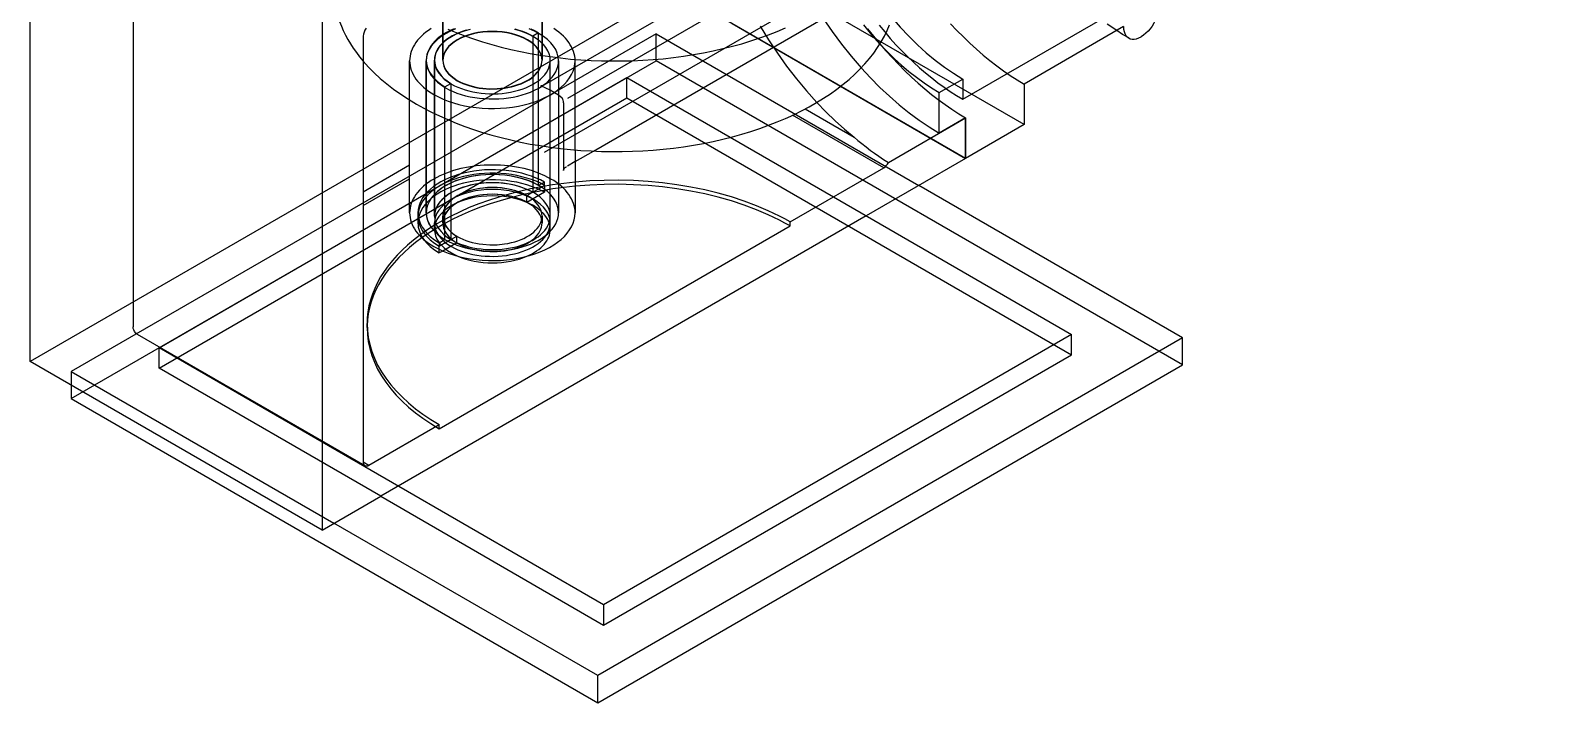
# Model space of a CAD drawing. Header units: metres. Extents: x -71 to 112, y -98 to 102.
# Drawn here: x -70.7 to 112.4, y -98.4 to -17.1 of the extents above; entities that cross this region are included whole.
import ezdxf

# ---------------------------------------------------------------- set-up
doc = ezdxf.new("R2010")
doc.units = ezdxf.units.M

msp = doc.modelspace()

# ---------------------------------------------------------------- linework, layer by layer
at = {"layer": 'HiddenOutline'}
for p, q in [((-58.28, -1.55), (-58.28, -52.99)), ((-8.85, -3.27), (-8.85, -20.74)), ((-20.85, -9.39), (-20.85, -20.78)), ((-20.85, -20.74), (-20.85, -9.8)), ((-8.85, -20.78), (-8.85, -9.39)), ((-24.85, -25.56), (-24.85, -20.82)), ((-22.85, -20.74), (-22.85, -39.19)), ((-22.85, -39.19), (-22.85, -20.82)), ((-21.85, -39.6), (-21.85, -20.74)), ((-21.85, -20.78), (-21.85, -39.6)), ((-7.85, -39.6), (-7.85, -20.78)), ((-6.85, -20.82), (-6.85, -39.19)), ((-4.85, -31.6), (-4.85, -20.82)), ((-6.24, -25.89), (-6.24, -34.05)), ((-23.85, -39.19), (-23.85, -39.6)), ((-23.85, -39.6), (-23.85, -40.42)), ((-20.85, -39.6), (-20.85, -40.42)), ((-20.85, -40.42), (-20.85, -39.6)), ((-8.85, -39.6), (-8.85, -40.42)), ((-21.85, -41.19), (-21.85, -40.42)), ((-7.85, -41.19), (-7.85, -40.42)), ((-30, -53.07), (-30, -52.58)), ((-57.78, -53.86), (-30.27, -69.74))]:
    msp.add_line(p, q, dxfattribs=at)
for points in [[(60.62, -17.18), (59.45, -16.39)], [(-8.73, -23.82), (-8.74, -23.83), (-8.78, -23.84), (-8.89, -23.87), (-8.95, -23.87), (-8.98, -23.87)], [(-6.43, -25.34), (-6.87, -24.99), (-7.34, -24.68), (-7.85, -24.39), (-8.4, -24.12), (-8.98, -23.87)], [(-6.44, -25.33), (-6.43, -25.34)], [(-6.24, -25.89), (-6.25, -25.83), (-6.27, -25.73), (-6.3, -25.6), (-6.34, -25.49), (-6.39, -25.4), (-6.41, -25.36), (-6.44, -25.33)], [(-6.24, -34.07), (-6.24, -34.06), (-6.24, -34.02), (-6.21, -33.95), (-6.16, -33.85), (-6.05, -33.73), (-5.97, -33.66), (-5.93, -33.63), (-5.9, -33.62)], [(-6.24, -34.05), (-6.24, -34.07)], [(-57.78, -53.86), (-57.94, -53.73), (-58.1, -53.54), (-58.21, -53.33), (-58.26, -53.16), (-58.28, -52.99)]]:
    msp.add_lwpolyline(points, dxfattribs=at)
at = {"layer": 'HiddenSharp'}
for p, q in [((62.37, 9.06), (-8.61, -31.92)), ((-8.61, -23.75), (33.83, 0.75)), ((34, -2.42), (-5.79, -25.39)), ((-2.64, -31.74), (34, -10.58)), ((7.07, -12.25), (-70.71, -57.15)), ((42.36, -32.62), (7.07, -12.25)), ((49.43, -28.54), (21.21, -12.25)), ((14.14, -16.33), (42.36, -32.62)), ((4.95, -17.55), (-65.76, -58.38)), ((-9.26, -17.43), (-9.97, -17.84)), ((-9.97, -17.84), (-9.97, -36.7)), ((-9.26, -35.89), (-9.26, -17.43)), ((4.95, -20.82), (4.95, -17.55)), ((4.95, -17.55), (36.7, -35.89)), ((-65.76, -61.65), (4.95, -20.82)), ((68.59, -57.56), (4.95, -20.82)), ((-55.15, -55.52), (1.41, -22.86)), ((-20.58, -23.96), (-19.87, -23.56)), ((-19.87, -23.56), (-19.87, -42.42)), ((1.41, -25.31), (1.41, -22.86)), ((1.41, -22.86), (26.38, -37.27)), ((-55.15, -57.97), (1.41, -25.31)), ((-20.58, -42.42), (-20.58, -23.96)), ((1.41, -25.31), (55.15, -56.34)), ((-4.85, -33.01), (-5.79, -33.55)), ((-10.68, -37.11), (-8.56, -35.89)), ((-9.97, -36.7), (-8.56, -35.89)), ((-8.56, -35.48), (-9.26, -35.89)), ((-8.56, -35.89), (-8.56, -35.48)), ((-8.56, -35.89), (-8.56, -36.7)), ((-8.56, -36.7), (-10.68, -37.93)), ((-10.68, -37.93), (-10.68, -37.11)), ((30.33, -39.56), (-28.35, -73.44)), ((-21.28, -43.23), (-19.16, -42.01)), ((-19.16, -42.82), (-19.16, -42.01)), ((-19.87, -42.42), (-21.28, -43.23)), ((-21.28, -42.83), (-20.58, -42.42)), ((-21.28, -42.83), (-21.28, -43.23)), ((-21.28, -43.61), (-21.28, -43.23)), ((-19.16, -42.82), (-20.86, -43.81)), ((-35.43, -66.91), (-55.15, -55.52)), ((-55.15, -57.97), (-55.15, -55.52)), ((-65.76, -58.38), (-65.76, -60.01)), ((-65.76, -58.38), (-34.01, -76.71)), ((-28.35, -73.44), (-55.15, -57.97))]:
    msp.add_line(p, q, dxfattribs=at)
for points in [[(-34, -12.17), (-33.99, -12.73), (-33.94, -13.29), (-33.87, -13.85), (-33.78, -14.41), (-33.65, -14.97), (-33.5, -15.53), (-33.32, -16.08), (-33.11, -16.63), (-32.87, -17.18), (-32.61, -17.72), (-32.32, -18.26), (-32, -18.79), (-31.66, -19.32), (-31.29, -19.84), (-30.9, -20.36), (-30.48, -20.87)], [(25.12, -15.73), (26.21, -17.3), (27.34, -18.82), (28.52, -20.28), (29.73, -21.69)], [(40.53, -16.36), (41.3, -17.17), (42.08, -17.95), (42.87, -18.71), (43.67, -19.43), (44.48, -20.13), (45.29, -20.79), (46.11, -21.43), (46.94, -22.03), (47.76, -22.6), (48.6, -23.14), (49.43, -23.64)], [(-22.26, -16.94), (-22.58, -17.16), (-22.88, -17.38), (-23.16, -17.61), (-23.43, -17.85), (-23.67, -18.1), (-23.89, -18.35), (-24.09, -18.61), (-24.26, -18.88), (-24.42, -19.14), (-24.55, -19.42), (-24.66, -19.69), (-24.74, -19.97), (-24.8, -20.25), (-24.84, -20.54), (-24.85, -20.82)], [(-19.29, -16.98), (-19.92, -17.25), (-20.51, -17.55), (-21.03, -17.89), (-21.5, -18.25), (-21.9, -18.64), (-22.24, -19.05), (-22.5, -19.48), (-22.7, -19.92), (-22.81, -20.37), (-22.85, -20.82)], [(-19.49, -16.98), (-19.95, -17.18), (-20.39, -17.41), (-20.8, -17.65), (-21.17, -17.91), (-21.51, -18.18), (-21.82, -18.47), (-22.09, -18.77), (-22.32, -19.09), (-22.51, -19.41), (-22.66, -19.73), (-22.76, -20.06), (-22.83, -20.4), (-22.85, -20.74)], [(-17.53, -17.05), (-18.15, -17.22), (-18.74, -17.42), (-19.29, -17.66), (-19.8, -17.92), (-20.26, -18.22), (-20.67, -18.53), (-21.02, -18.87), (-21.32, -19.23), (-21.55, -19.61), (-21.71, -19.99), (-21.82, -20.38), (-21.85, -20.78)], [(-18.04, -17.14), (-18.49, -17.29), (-18.91, -17.45), (-19.32, -17.63), (-19.7, -17.83), (-20.06, -18.04), (-20.38, -18.27), (-20.68, -18.51), (-20.95, -18.76), (-21.19, -19.02), (-21.39, -19.29), (-21.55, -19.57), (-21.68, -19.86), (-21.77, -20.15), (-21.83, -20.44), (-21.85, -20.74)], [(-8.85, -20.74), (-8.88, -20.4), (-8.96, -20.06), (-9.11, -19.73), (-9.31, -19.41), (-9.56, -19.11), (-9.86, -18.81), (-10.21, -18.54), (-10.61, -18.29), (-11.04, -18.06), (-11.52, -17.86), (-12.02, -17.68), (-12.55, -17.54), (-13.11, -17.42), (-13.68, -17.34), (-14.26, -17.29), (-14.85, -17.27), (-15.44, -17.29), (-16.02, -17.34), (-16.59, -17.42), (-17.15, -17.54), (-17.68, -17.68), (-18.18, -17.86), (-18.66, -18.06), (-19.09, -18.29), (-19.49, -18.54), (-19.84, -18.81), (-20.14, -19.11), (-20.39, -19.41), (-20.59, -19.73), (-20.73, -20.06), (-20.82, -20.4), (-20.85, -20.74)], [(-8.85, -20.78), (-8.88, -20.44), (-8.96, -20.1), (-9.11, -19.77), (-9.31, -19.45), (-9.56, -19.15), (-9.86, -18.86), (-10.21, -18.58), (-10.61, -18.33), (-11.04, -18.1), (-11.52, -17.9), (-12.02, -17.72), (-12.55, -17.58), (-13.11, -17.46), (-13.68, -17.38), (-14.26, -17.33), (-14.85, -17.32), (-15.44, -17.33), (-16.02, -17.38), (-16.59, -17.46), (-17.15, -17.58), (-17.68, -17.72), (-18.18, -17.9), (-18.66, -18.1), (-19.09, -18.33), (-19.49, -18.58), (-19.84, -18.86), (-20.14, -19.15), (-20.39, -19.45), (-20.59, -19.77), (-20.73, -20.1), (-20.82, -20.44), (-20.85, -20.78)], [(-7.85, -20.78), (-7.88, -20.38), (-7.98, -19.99), (-8.15, -19.61), (-8.38, -19.23), (-8.68, -18.87), (-9.03, -18.53), (-9.44, -18.22), (-9.9, -17.92), (-10.41, -17.66), (-10.96, -17.42), (-11.55, -17.22), (-12.17, -17.05)], [(-9.97, -17.84), (-10.35, -17.64), (-10.76, -17.46), (-11.18, -17.3), (-11.63, -17.15), (-12.09, -17.02)], [(-6.85, -20.82), (-6.89, -20.37), (-7, -19.92), (-7.19, -19.48), (-7.46, -19.05), (-7.79, -18.64), (-8.2, -18.25), (-8.67, -17.89), (-9.19, -17.55), (-9.77, -17.25), (-10.4, -16.98)], [(-9.26, -17.43), (-9.7, -17.21), (-10.16, -17)], [(-4.85, -20.82), (-4.86, -20.54), (-4.9, -20.25), (-4.96, -19.97), (-5.04, -19.69), (-5.15, -19.42), (-5.28, -19.14), (-5.43, -18.88), (-5.61, -18.61), (-5.81, -18.35), (-6.03, -18.1), (-6.27, -17.85), (-6.53, -17.61), (-6.82, -17.38), (-7.12, -17.16), (-7.44, -16.94)], [(17.5, -16.63), (18.52, -18.29), (19.6, -19.91), (20.72, -21.49), (21.9, -23.01), (23.11, -24.46), (24.37, -25.86)], [(30, -16.48), (30.98, -17.67), (32, -18.8)], [(30.51, -16.96), (31.23, -17.87), (31.96, -18.75), (32.7, -19.61), (33.46, -20.44), (34.23, -21.25), (35.01, -22.03), (35.8, -22.79), (36.6, -23.51), (37.41, -24.21), (38.22, -24.88), (39.04, -25.51), (39.87, -26.11), (40.69, -26.68), (41.52, -27.22), (42.36, -27.72)], [(30.51, -16.96), (31.23, -17.87), (31.96, -18.75), (32.7, -19.61), (33.46, -20.44), (34.23, -21.25), (35.01, -22.03), (35.8, -22.79), (36.6, -23.51), (37.41, -24.21), (38.22, -24.88), (39.04, -25.51), (39.87, -26.11), (40.69, -26.68), (41.52, -27.22), (42.36, -27.72)], [(31.92, -16.54), (32.58, -17.34), (33.25, -18.12), (33.94, -18.88), (34.64, -19.61), (35.34, -20.32), (36.06, -21), (36.79, -21.66), (37.52, -22.29), (38.26, -22.9), (39, -23.47), (39.75, -24.02), (40.5, -24.54), (41.25, -25.02), (42, -25.47)], [(-24.85, -20.82), (-24.84, -21.1), (-24.8, -21.39), (-24.74, -21.67), (-24.66, -21.95), (-24.55, -22.22), (-24.42, -22.5), (-24.26, -22.77), (-24.09, -23.03), (-23.89, -23.29), (-23.67, -23.54), (-23.43, -23.79), (-23.16, -24.03), (-22.88, -24.26), (-22.58, -24.48), (-22.26, -24.7), (-21.92, -24.9)], [(-22.85, -20.74), (-22.81, -21.18), (-22.7, -21.63), (-22.52, -22.06), (-22.26, -22.48), (-21.93, -22.88), (-21.54, -23.27), (-21.09, -23.63), (-20.58, -23.96)], [(-22.85, -20.82), (-22.81, -21.27), (-22.7, -21.72), (-22.5, -22.16), (-22.24, -22.59), (-21.9, -23), (-21.5, -23.39), (-21.03, -23.75), (-20.51, -24.09)], [(-21.92, -24.9), (-21.38, -25.19), (-20.81, -25.46), (-20.2, -25.7), (-19.56, -25.91), (-18.9, -26.1), (-18.22, -26.26), (-17.52, -26.39), (-16.8, -26.48), (-16.07, -26.55), (-15.34, -26.59), (-14.6, -26.59), (-13.87, -26.57), (-13.14, -26.51), (-12.42, -26.42), (-11.71, -26.3), (-11.02, -26.15), (-10.35, -25.98), (-9.71, -25.77), (-9.09, -25.54), (-8.51, -25.28), (-7.95, -25), (-7.44, -24.7), (-6.97, -24.37), (-6.53, -24.03), (-6.15, -23.67), (-5.81, -23.29), (-5.52, -22.9), (-5.28, -22.5), (-5.09, -22.09), (-4.96, -21.67), (-4.88, -21.25), (-4.85, -20.82)], [(-21.85, -20.74), (-21.82, -21.13), (-21.72, -21.51), (-21.56, -21.89), (-21.34, -22.26), (-21.05, -22.61), (-20.71, -22.95), (-20.32, -23.26), (-19.87, -23.56)], [(-21.85, -20.78), (-21.82, -21.18), (-21.71, -21.57), (-21.55, -21.95), (-21.32, -22.33), (-21.02, -22.68), (-20.67, -23.03), (-20.26, -23.34), (-19.8, -23.64)], [(-20.85, -20.74), (-20.82, -21.08), (-20.73, -21.41), (-20.59, -21.74), (-20.39, -22.06), (-20.14, -22.37), (-19.84, -22.66), (-19.49, -22.94), (-19.09, -23.19)], [(-20.85, -20.78), (-20.82, -21.12), (-20.73, -21.46), (-20.59, -21.79), (-20.39, -22.11), (-20.14, -22.41), (-19.84, -22.7), (-19.49, -22.98), (-19.09, -23.23)], [(-20.51, -24.09), (-20.07, -24.32), (-19.61, -24.53), (-19.13, -24.72), (-18.62, -24.89), (-18.09, -25.04), (-17.54, -25.17), (-16.98, -25.27), (-16.41, -25.35), (-15.83, -25.4), (-15.24, -25.43), (-14.65, -25.44), (-14.07, -25.42), (-13.48, -25.37), (-12.91, -25.3), (-12.34, -25.21), (-11.79, -25.09), (-11.25, -24.95), (-10.74, -24.78), (-10.24, -24.6), (-9.77, -24.39), (-9.33, -24.17), (-8.92, -23.92), (-8.54, -23.66), (-8.2, -23.39), (-7.89, -23.1), (-7.62, -22.8), (-7.39, -22.48), (-7.19, -22.16), (-7.04, -21.83), (-6.94, -21.5), (-6.87, -21.16), (-6.85, -20.82)], [(-19.8, -23.64), (-19.42, -23.84), (-19.02, -24.03), (-18.59, -24.19), (-18.15, -24.34), (-17.69, -24.47), (-17.21, -24.59), (-16.72, -24.67), (-16.21, -24.74), (-15.71, -24.79), (-15.19, -24.82), (-14.68, -24.82), (-14.16, -24.8), (-13.65, -24.76), (-13.15, -24.7), (-12.65, -24.62), (-12.17, -24.51), (-11.7, -24.39), (-11.25, -24.25), (-10.82, -24.08), (-10.41, -23.9), (-10.02, -23.71), (-9.66, -23.49), (-9.33, -23.27), (-9.03, -23.03), (-8.76, -22.77), (-8.52, -22.51), (-8.32, -22.23), (-8.15, -21.95), (-8.02, -21.67), (-7.93, -21.37), (-7.87, -21.08), (-7.85, -20.78)], [(-19.09, -23.19), (-18.77, -23.36), (-18.42, -23.52), (-18.06, -23.67), (-17.68, -23.79), (-17.28, -23.91), (-16.87, -24), (-16.45, -24.08), (-16.02, -24.14), (-15.14, -24.2), (-14.26, -24.19), (-13.39, -24.1), (-12.97, -24.03), (-12.55, -23.94), (-12.15, -23.83), (-11.76, -23.71), (-11.39, -23.57), (-11.04, -23.42), (-10.71, -23.25), (-10.4, -23.07), (-10.12, -22.87), (-9.86, -22.66), (-9.63, -22.45), (-9.43, -22.22), (-9.25, -21.99), (-9.11, -21.74), (-9, -21.5), (-8.91, -21.25), (-8.87, -20.99), (-8.85, -20.74)], [(-19.09, -23.23), (-18.77, -23.4), (-18.42, -23.56), (-18.06, -23.71), (-17.68, -23.83), (-17.28, -23.95), (-16.87, -24.04), (-16.45, -24.12), (-16.02, -24.18), (-15.14, -24.24), (-14.26, -24.23), (-13.39, -24.14), (-12.97, -24.07), (-12.55, -23.98), (-12.15, -23.87), (-11.76, -23.75), (-11.39, -23.61), (-11.04, -23.46), (-10.71, -23.29), (-10.4, -23.11), (-10.12, -22.91), (-9.86, -22.7), (-9.63, -22.49), (-9.43, -22.26), (-9.25, -22.03), (-9.11, -21.79), (-9, -21.54), (-8.91, -21.29), (-8.87, -21.03), (-8.85, -20.78)], [(-4.85, -39.19), (-4.86, -38.91), (-4.9, -38.63), (-4.96, -38.34), (-5.04, -38.07), (-5.15, -37.79), (-5.28, -37.52), (-5.43, -37.25), (-5.61, -36.98), (-5.81, -36.72), (-6.03, -36.47), (-6.27, -36.22), (-6.53, -35.98), (-6.82, -35.75), (-7.12, -35.53), (-7.44, -35.31), (-7.78, -35.11), (-8.51, -34.73), (-9.29, -34.39), (-10.14, -34.1), (-11.02, -33.86), (-11.95, -33.67), (-12.9, -33.53), (-13.87, -33.45), (-14.85, -33.42), (-15.83, -33.45), (-16.8, -33.53), (-17.75, -33.67), (-18.68, -33.86), (-19.56, -34.1), (-20.4, -34.39), (-21.19, -34.73), (-21.92, -35.11), (-22.26, -35.31), (-22.58, -35.53), (-22.88, -35.75), (-23.16, -35.98), (-23.43, -36.22), (-23.67, -36.47), (-23.89, -36.72), (-24.09, -36.98), (-24.26, -37.25), (-24.42, -37.52), (-24.55, -37.79), (-24.66, -38.07), (-24.74, -38.34), (-24.8, -38.63), (-24.84, -38.91), (-24.85, -39.19)], [(-8.56, -35.48), (-9.04, -35.22), (-9.56, -34.99), (-10.11, -34.77), (-10.68, -34.59), (-11.28, -34.42), (-11.89, -34.28), (-12.52, -34.17), (-13.17, -34.09), (-13.82, -34.03), (-14.48, -34), (-15.14, -34), (-15.79, -34.02), (-16.45, -34.08), (-17.09, -34.16), (-17.72, -34.27), (-18.34, -34.4), (-18.94, -34.56), (-19.51, -34.75), (-20.06, -34.96), (-20.59, -35.19), (-21.08, -35.44), (-21.54, -35.72), (-21.96, -36.01), (-22.35, -36.32), (-22.69, -36.64), (-22.99, -36.98), (-23.25, -37.33), (-23.47, -37.69), (-23.63, -38.06), (-23.75, -38.43), (-23.83, -38.81), (-23.85, -39.19)], [(-8.56, -35.89), (-9.04, -35.63), (-9.56, -35.39), (-10.11, -35.18), (-10.68, -34.99), (-11.28, -34.83), (-11.89, -34.69), (-12.52, -34.58), (-13.17, -34.5), (-13.82, -34.44), (-14.48, -34.41), (-15.14, -34.41), (-15.79, -34.43), (-16.45, -34.49), (-17.09, -34.57), (-17.72, -34.68), (-18.34, -34.81), (-18.94, -34.97), (-19.51, -35.16), (-20.06, -35.37), (-20.59, -35.6), (-21.08, -35.85), (-21.54, -36.12), (-21.96, -36.42), (-22.35, -36.73), (-22.69, -37.05), (-22.99, -37.39), (-23.25, -37.74), (-23.47, -38.1), (-23.63, -38.47), (-23.75, -38.84), (-23.83, -39.22), (-23.85, -39.6)], [(-8.56, -35.89), (-9.04, -35.63), (-9.56, -35.39), (-10.11, -35.18), (-10.68, -34.99), (-11.28, -34.83), (-11.89, -34.69), (-12.52, -34.58), (-13.17, -34.5), (-13.82, -34.44), (-14.48, -34.41), (-15.14, -34.41), (-15.79, -34.43), (-16.45, -34.49), (-17.09, -34.57), (-17.72, -34.68), (-18.34, -34.81), (-18.94, -34.97), (-19.51, -35.16), (-20.06, -35.37), (-20.59, -35.6), (-21.08, -35.85), (-21.54, -36.12), (-21.96, -36.42), (-22.35, -36.73), (-22.69, -37.05), (-22.99, -37.39), (-23.25, -37.74), (-23.47, -38.1), (-23.63, -38.47), (-23.75, -38.84), (-23.83, -39.22), (-23.85, -39.6)], [(-6.85, -39.19), (-6.89, -38.74), (-7, -38.29), (-7.19, -37.85), (-7.46, -37.42), (-7.79, -37.01), (-8.2, -36.63), (-8.67, -36.26), (-9.19, -35.93), (-9.77, -35.62), (-10.4, -35.35), (-11.08, -35.12), (-11.79, -34.92), (-12.53, -34.77), (-13.29, -34.66), (-14.07, -34.6), (-14.85, -34.57), (-15.63, -34.6), (-16.41, -34.66), (-17.17, -34.77), (-17.91, -34.92), (-18.62, -35.12), (-19.29, -35.35), (-19.92, -35.62), (-20.51, -35.93), (-21.03, -36.26), (-21.5, -36.63), (-21.9, -37.01), (-22.24, -37.42), (-22.5, -37.85), (-22.7, -38.29), (-22.81, -38.74), (-22.85, -39.19)], [(-9.26, -35.89), (-9.7, -35.66), (-10.16, -35.45), (-10.65, -35.26), (-11.16, -35.09), (-11.68, -34.95), (-12.23, -34.83), (-12.79, -34.73), (-13.36, -34.65), (-13.94, -34.6), (-14.53, -34.58), (-15.11, -34.58), (-15.7, -34.6), (-16.28, -34.65), (-16.85, -34.72), (-17.41, -34.82), (-17.96, -34.94), (-18.49, -35.08), (-19, -35.24), (-19.49, -35.43), (-19.95, -35.64), (-20.39, -35.86), (-20.8, -36.1), (-21.17, -36.36), (-21.51, -36.64), (-21.82, -36.93), (-22.09, -37.23), (-22.32, -37.54), (-22.51, -37.86), (-22.66, -38.19), (-22.76, -38.52), (-22.83, -38.85), (-22.85, -39.19)], [(-8.56, -36.7), (-9.04, -36.45), (-9.56, -36.21), (-10.11, -36), (-10.68, -35.81), (-11.28, -35.65), (-11.89, -35.51), (-12.52, -35.4), (-13.17, -35.31), (-13.82, -35.25), (-14.48, -35.22), (-15.14, -35.22), (-15.79, -35.25), (-16.45, -35.3), (-17.09, -35.38), (-17.72, -35.49), (-18.34, -35.63), (-18.94, -35.79), (-19.51, -35.97), (-20.06, -36.18), (-20.59, -36.41), (-21.08, -36.67), (-21.54, -36.94), (-21.96, -37.23), (-22.35, -37.54), (-22.69, -37.87), (-22.99, -38.2), (-23.25, -38.55), (-23.47, -38.92), (-23.63, -39.28), (-23.75, -39.66), (-23.83, -40.04), (-23.85, -40.42)], [(-4.85, -35.49), (-6.22, -35.64), (-7.58, -35.82), (-8.93, -36.05), (-10.25, -36.31), (-11.56, -36.6), (-12.83, -36.93), (-14.08, -37.29), (-15.3, -37.69), (-16.49, -38.11), (-17.64, -38.57), (-18.75, -39.06), (-19.82, -39.58), (-20.85, -40.13), (-21.83, -40.7), (-22.77, -41.3), (-23.65, -41.93)], [(-4.85, -35.98), (-6.2, -36.13), (-7.53, -36.31), (-8.85, -36.52), (-10.15, -36.77), (-11.43, -37.06), (-12.68, -37.38), (-13.91, -37.73), (-15.11, -38.11), (-16.28, -38.52), (-17.41, -38.97), (-18.51, -39.44), (-19.56, -39.94), (-20.58, -40.47), (-21.56, -41.03), (-22.49, -41.61), (-23.37, -42.21)], [(-9.97, -36.7), (-10.35, -36.5), (-10.76, -36.32), (-11.18, -36.16), (-11.63, -36.01), (-12.09, -35.89), (-12.57, -35.78), (-13.06, -35.69), (-13.56, -35.63), (-14.06, -35.58), (-14.57, -35.56), (-15.09, -35.56), (-15.6, -35.58), (-16.1, -35.62), (-16.6, -35.69), (-17.1, -35.77), (-17.57, -35.88), (-18.04, -36), (-18.49, -36.15), (-18.91, -36.31), (-19.32, -36.49), (-19.7, -36.69), (-20.06, -36.9), (-20.38, -37.13), (-20.68, -37.37), (-20.95, -37.62), (-21.19, -37.88), (-21.39, -38.15), (-21.55, -38.43), (-21.68, -38.72), (-21.77, -39.01), (-21.83, -39.3), (-21.85, -39.6)], [(-7.85, -39.6), (-7.88, -39.2), (-7.98, -38.81), (-8.15, -38.43), (-8.38, -38.05), (-8.68, -37.69), (-9.03, -37.35), (-9.44, -37.04), (-9.9, -36.74), (-10.41, -36.48), (-10.96, -36.24), (-11.55, -36.04), (-12.17, -35.87), (-12.82, -35.73), (-13.48, -35.64), (-14.16, -35.58), (-14.85, -35.56), (-15.54, -35.58), (-16.21, -35.64), (-16.88, -35.73), (-17.53, -35.87), (-18.15, -36.04), (-18.74, -36.24), (-19.29, -36.48), (-19.8, -36.74), (-20.26, -37.04), (-20.67, -37.35), (-21.02, -37.69), (-21.32, -38.05), (-21.55, -38.43), (-21.71, -38.81), (-21.82, -39.2), (-21.85, -39.6)], [(-7.85, -40.42), (-7.88, -40.02), (-7.98, -39.63), (-8.15, -39.24), (-8.38, -38.87), (-8.68, -38.51), (-9.03, -38.17), (-9.44, -37.85), (-9.9, -37.56), (-10.41, -37.29), (-10.96, -37.06), (-11.55, -36.85), (-12.17, -36.68), (-12.82, -36.55), (-13.48, -36.45), (-14.16, -36.39), (-14.85, -36.38), (-15.54, -36.39), (-16.21, -36.45), (-16.88, -36.55), (-17.53, -36.68), (-18.15, -36.85), (-18.74, -37.06), (-19.29, -37.29), (-19.8, -37.56), (-20.26, -37.85), (-20.67, -38.17), (-21.02, -38.51), (-21.32, -38.87), (-21.55, -39.24), (-21.71, -39.63), (-21.82, -40.02), (-21.85, -40.42)], [(-8.85, -39.6), (-8.88, -39.26), (-8.96, -38.92), (-9.11, -38.59), (-9.31, -38.27), (-9.56, -37.97), (-9.86, -37.68), (-10.21, -37.4), (-10.61, -37.15), (-11.04, -36.92), (-11.52, -36.72), (-12.02, -36.55), (-12.55, -36.4), (-13.11, -36.29), (-13.68, -36.2), (-14.26, -36.15), (-14.85, -36.14), (-15.44, -36.15), (-16.02, -36.2), (-16.59, -36.29), (-17.15, -36.4), (-17.68, -36.55), (-18.18, -36.72), (-18.66, -36.92), (-19.09, -37.15), (-19.49, -37.4), (-19.84, -37.68), (-20.14, -37.97), (-20.39, -38.27), (-20.59, -38.59), (-20.73, -38.92), (-20.82, -39.26), (-20.85, -39.6)], [(-10.68, -37.11), (-11, -36.94), (-11.35, -36.79), (-11.72, -36.65), (-12.1, -36.52), (-12.5, -36.41), (-12.9, -36.32), (-13.75, -36.19), (-14.62, -36.14), (-15.5, -36.16), (-16.36, -36.25), (-16.78, -36.32), (-17.19, -36.41), (-17.59, -36.52), (-17.97, -36.64), (-18.34, -36.78), (-18.68, -36.94), (-19.01, -37.1), (-19.32, -37.29), (-19.6, -37.48), (-19.85, -37.69), (-20.08, -37.9), (-20.28, -38.13), (-20.45, -38.36), (-20.59, -38.6), (-20.71, -38.85), (-20.79, -39.1), (-20.83, -39.35), (-20.85, -39.6)], [(-7.85, -41.19), (-7.88, -40.8), (-7.98, -40.4), (-8.15, -40.02), (-8.38, -39.65), (-8.68, -39.29), (-9.03, -38.95), (-9.44, -38.63), (-9.9, -38.33), (-10.41, -38.07), (-10.96, -37.83), (-11.55, -37.63), (-12.17, -37.46), (-12.82, -37.32), (-13.48, -37.23), (-14.16, -37.17), (-14.85, -37.15), (-15.54, -37.17), (-16.21, -37.23), (-16.88, -37.32), (-17.53, -37.46), (-18.15, -37.63), (-18.74, -37.83), (-19.29, -38.07), (-19.8, -38.33), (-20.26, -38.63), (-20.67, -38.95), (-21.02, -39.29), (-21.32, -39.65), (-21.55, -40.02), (-21.71, -40.4), (-21.82, -40.8), (-21.85, -41.19)], [(-8.85, -40.42), (-8.88, -40.08), (-8.96, -39.74), (-9.11, -39.41), (-9.31, -39.09), (-9.56, -38.78), (-9.86, -38.49), (-10.21, -38.22), (-10.61, -37.97), (-11.04, -37.74), (-11.52, -37.54), (-12.02, -37.36), (-12.55, -37.22), (-13.11, -37.1), (-13.68, -37.02), (-14.26, -36.97), (-14.85, -36.95), (-15.44, -36.97), (-16.02, -37.02), (-16.59, -37.1), (-17.15, -37.22), (-17.68, -37.36), (-18.18, -37.54), (-18.66, -37.74), (-19.09, -37.97), (-19.49, -38.22), (-19.84, -38.49), (-20.14, -38.78), (-20.39, -39.09), (-20.59, -39.41), (-20.73, -39.74), (-20.82, -40.08), (-20.85, -40.42)], [(-10.68, -37.93), (-11, -37.76), (-11.35, -37.6), (-11.72, -37.46), (-12.1, -37.34), (-12.5, -37.23), (-12.9, -37.14), (-13.75, -37.01), (-14.62, -36.95), (-15.5, -36.97), (-16.36, -37.06), (-16.78, -37.14), (-17.19, -37.23), (-17.59, -37.33), (-17.97, -37.46), (-18.34, -37.6), (-18.68, -37.75), (-19.01, -37.92), (-19.32, -38.1), (-19.6, -38.3), (-19.85, -38.5), (-20.08, -38.72), (-20.28, -38.95), (-20.45, -39.18), (-20.59, -39.42), (-20.71, -39.66), (-20.79, -39.91), (-20.83, -40.16), (-20.85, -40.42)], [(-23.85, -39.19), (-23.84, -39.44), (-23.81, -39.69), (-23.75, -39.94), (-23.68, -40.19), (-23.59, -40.44), (-23.47, -40.68), (-23.34, -40.92), (-23.18, -41.15), (-22.82, -41.61), (-22.37, -42.04), (-21.86, -42.45), (-21.28, -42.83)], [(-23.85, -39.6), (-23.84, -39.85), (-23.81, -40.1), (-23.75, -40.35), (-23.68, -40.6), (-23.59, -40.85), (-23.47, -41.09), (-23.34, -41.33), (-23.18, -41.56), (-22.82, -42.02), (-22.37, -42.45), (-21.86, -42.86), (-21.28, -43.23)], [(-23.85, -39.6), (-23.84, -39.85), (-23.81, -40.1), (-23.75, -40.35), (-23.68, -40.6), (-23.59, -40.85), (-23.47, -41.09), (-23.34, -41.33), (-23.18, -41.56), (-22.82, -42.02), (-22.37, -42.45), (-21.86, -42.86), (-21.28, -43.23)], [(-22.85, -39.19), (-22.81, -39.64), (-22.7, -40.08), (-22.52, -40.51), (-22.26, -40.93), (-21.93, -41.34), (-21.54, -41.72), (-21.09, -42.08), (-20.58, -42.42)], [(-22.85, -39.19), (-22.81, -39.64), (-22.7, -40.09), (-22.5, -40.53), (-22.24, -40.96), (-21.9, -41.37), (-21.5, -41.76), (-21.03, -42.12), (-20.51, -42.46)], [(-21.85, -39.6), (-21.82, -40), (-21.71, -40.39), (-21.55, -40.77), (-21.32, -41.15), (-21.02, -41.51), (-20.67, -41.85), (-20.26, -42.16), (-19.8, -42.46)], [(-21.85, -39.6), (-21.82, -39.99), (-21.72, -40.37), (-21.56, -40.75), (-21.34, -41.12), (-21.05, -41.47), (-20.71, -41.81), (-20.32, -42.12), (-19.87, -42.42)], [(-20.85, -39.6), (-20.82, -39.93), (-20.74, -40.26), (-20.6, -40.58), (-20.41, -40.9), (-20.17, -41.2), (-19.88, -41.49), (-19.54, -41.76), (-19.16, -42.01)], [(-20.85, -39.6), (-20.82, -39.94), (-20.73, -40.28), (-20.59, -40.61), (-20.39, -40.93), (-20.14, -41.23), (-19.84, -41.52), (-19.49, -41.8), (-19.09, -42.05)], [(-20.51, -42.46), (-20.07, -42.69), (-19.61, -42.9), (-19.13, -43.09), (-18.62, -43.27), (-18.09, -43.41), (-17.54, -43.54), (-16.98, -43.64), (-16.41, -43.72), (-15.83, -43.78), (-15.24, -43.81), (-14.65, -43.81), (-14.07, -43.79), (-13.48, -43.74), (-12.91, -43.67), (-12.34, -43.58), (-11.79, -43.46), (-11.25, -43.32), (-10.74, -43.15), (-10.24, -42.97), (-9.77, -42.76), (-9.33, -42.54), (-8.92, -42.29), (-8.54, -42.03), (-8.2, -41.76), (-7.89, -41.47), (-7.62, -41.17), (-7.39, -40.85), (-7.19, -40.53), (-7.04, -40.2), (-6.94, -39.87), (-6.87, -39.53), (-6.85, -39.19)], [(-19.8, -42.46), (-19.42, -42.66), (-19.02, -42.85), (-18.59, -43.01), (-18.15, -43.16), (-17.69, -43.29), (-17.21, -43.41), (-16.72, -43.5), (-16.21, -43.56), (-15.71, -43.61), (-15.19, -43.64), (-14.68, -43.64), (-14.16, -43.62), (-13.65, -43.58), (-13.15, -43.52), (-12.65, -43.44), (-12.17, -43.33), (-11.7, -43.21), (-11.25, -43.07), (-10.82, -42.9), (-10.41, -42.72), (-10.02, -42.53), (-9.66, -42.31), (-9.33, -42.09), (-9.03, -41.85), (-8.76, -41.59), (-8.52, -41.33), (-8.32, -41.05), (-8.15, -40.77), (-8.02, -40.49), (-7.93, -40.19), (-7.87, -39.9), (-7.85, -39.6)], [(-19.09, -42.05), (-18.77, -42.22), (-18.42, -42.38), (-18.06, -42.53), (-17.68, -42.66), (-17.28, -42.77), (-16.87, -42.86), (-16.45, -42.94), (-16.02, -43), (-15.14, -43.06), (-14.26, -43.05), (-13.39, -42.96), (-12.97, -42.89), (-12.55, -42.8), (-12.15, -42.69), (-11.76, -42.57), (-11.39, -42.43), (-11.04, -42.28), (-10.71, -42.11), (-10.4, -41.93), (-10.12, -41.73), (-9.86, -41.52), (-9.63, -41.31), (-9.43, -41.08), (-9.25, -40.85), (-9.11, -40.61), (-9, -40.36), (-8.91, -40.11), (-8.87, -39.85), (-8.85, -39.6)], [(-23.85, -40.42), (-23.84, -40.67), (-23.81, -40.92), (-23.75, -41.17), (-23.68, -41.42), (-23.58, -41.67), (-23.47, -41.91), (-23.33, -42.15), (-23.18, -42.39)], [(-21.85, -40.42), (-21.82, -40.81), (-21.71, -41.21), (-21.55, -41.59), (-21.32, -41.96), (-21.02, -42.32), (-20.67, -42.66), (-20.26, -42.98), (-19.8, -43.27)], [(-21.85, -41.19), (-21.82, -41.59), (-21.71, -41.98), (-21.55, -42.37), (-21.32, -42.74), (-21.02, -43.1), (-20.67, -43.44), (-20.26, -43.76), (-19.8, -44.05)], [(-20.85, -40.42), (-20.82, -40.75), (-20.74, -41.08), (-20.6, -41.4), (-20.41, -41.72), (-20.17, -42.02), (-19.88, -42.3), (-19.54, -42.57), (-19.16, -42.82)], [(-20.85, -40.42), (-20.82, -40.76), (-20.73, -41.09), (-20.59, -41.42), (-20.39, -41.74), (-20.14, -42.05), (-19.84, -42.34), (-19.49, -42.61), (-19.09, -42.87)], [(-19.8, -43.27), (-19.42, -43.48), (-19.02, -43.66), (-18.59, -43.83), (-18.15, -43.98), (-17.69, -44.11), (-17.21, -44.22), (-16.72, -44.31), (-16.21, -44.38), (-15.71, -44.43), (-15.19, -44.45), (-14.68, -44.46), (-14.16, -44.44), (-13.65, -44.4), (-13.15, -44.34), (-12.65, -44.25), (-12.17, -44.15), (-11.7, -44.03), (-11.25, -43.88), (-10.82, -43.72), (-10.41, -43.54), (-10.02, -43.34), (-9.66, -43.13), (-9.33, -42.9), (-9.03, -42.66), (-8.76, -42.41), (-8.52, -42.14), (-8.32, -41.87), (-8.15, -41.59), (-8.02, -41.3), (-7.93, -41.01), (-7.87, -40.71), (-7.85, -40.42)], [(-19.09, -42.87), (-18.77, -43.04), (-18.42, -43.2), (-18.06, -43.34), (-17.68, -43.47), (-17.28, -43.58), (-16.87, -43.68), (-16.45, -43.76), (-16.02, -43.81), (-15.14, -43.88), (-14.26, -43.86), (-13.39, -43.78), (-12.97, -43.71), (-12.55, -43.62), (-12.15, -43.51), (-11.76, -43.39), (-11.39, -43.25), (-11.04, -43.09), (-10.71, -42.93), (-10.4, -42.74), (-10.12, -42.55), (-9.86, -42.34), (-9.63, -42.12), (-9.43, -41.9), (-9.25, -41.66), (-9.11, -41.42), (-9, -41.18), (-8.91, -40.92), (-8.87, -40.67), (-8.85, -40.42)], [(-10.69, -44.44), (-10.06, -44.14), (-9.5, -43.8), (-9.24, -43.61), (-9.01, -43.42), (-8.79, -43.22), (-8.6, -43.01), (-8.43, -42.8), (-8.27, -42.58), (-8.15, -42.35), (-8.04, -42.13), (-7.96, -41.9), (-7.9, -41.66), (-7.86, -41.43), (-7.85, -41.19)], [(-19.8, -44.05), (-19.42, -44.25), (-19.01, -44.44)], [(-30, -52.83), (-30, -53.07)], [(-30, -53.07), (-29.96, -53.92), (-29.86, -54.76), (-29.68, -55.6), (-29.43, -56.44), (-29.11, -57.26), (-28.72, -58.08), (-28.26, -58.88), (-27.74, -59.67), (-27.14, -60.45), (-26.49, -61.21), (-25.77, -61.94), (-24.99, -62.66), (-24.14, -63.35), (-23.25, -64.02), (-22.29, -64.66), (-21.28, -65.28)]]:
    msp.add_lwpolyline(points, dxfattribs=at)
at = {"layer": 'VisibleOutline'}
for p, q in [((-24.85, -39.19), (-24.85, -25.56)), ((-4.85, -31.6), (-4.85, -39.19))]:
    msp.add_line(p, q, dxfattribs=at)
msp.add_lwpolyline([(62.07, -18.07), (61.34, -17.63), (60.62, -17.18)], dxfattribs=at)
at = {"layer": 'VisibleSharp'}
for p, q in [((42, -25.47), (112.36, 15.15)), ((-70.71, -57.15), (-70.71, 8.16)), ((-35.43, -12.21), (-35.43, -77.53)), ((-30.48, -17.84), (-30.48, -69.28)), ((61.45, -16.7), (49.43, -23.64)), ((39.17, -24.66), (42, -23.03)), ((42, -23.03), (42, -25.47)), ((49.43, -23.64), (49.43, -28.54)), ((39.17, -29.56), (39.17, -24.66)), ((33.02, -33.11), (42.36, -27.72)), ((42.36, -27.72), (39.17, -29.56)), ((42.36, -32.62), (42.36, -27.72)), ((42.36, -27.72), (42.36, -32.62)), ((49.43, -28.54), (42.36, -32.62)), ((-4.85, -33.01), (-2.64, -31.74)), ((42.36, -32.62), (30.33, -39.56)), ((21.14, -40.29), (32.46, -33.76)), ((68.59, -54.3), (36.7, -35.89)), ((26.38, -37.27), (55.15, -53.89)), ((-21.28, -65.28), (21.14, -40.78)), ((21.14, -40.78), (21.14, -40.29)), ((-21.28, -44.05), (-21.28, -43.61)), ((-20.86, -43.81), (-21.28, -44.05)), ((68.59, -54.3), (-2.12, -95.12)), ((55.15, -53.89), (-1.41, -86.55)), ((55.15, -56.34), (55.15, -53.89)), ((68.59, -57.56), (68.59, -54.3)), ((-1.41, -89), (55.15, -56.34)), ((-35.43, -77.53), (-70.71, -57.15)), ((-2.12, -98.39), (68.59, -57.56)), ((-65.76, -60.01), (-65.76, -61.65)), ((-65.76, -61.65), (-2.12, -98.39)), ((-29.77, -69.69), (-21.28, -64.79)), ((-21.28, -65.28), (-21.28, -64.79)), ((-1.41, -86.55), (-35.43, -66.91)), ((-35.43, -77.53), (-28.35, -73.44)), ((-28.35, -73.44), (-1.41, -89)), ((-2.12, -95.12), (-34.01, -76.71)), ((-1.41, -86.55), (-1.41, -89)), ((-2.12, -98.39), (-2.12, -95.12))]:
    msp.add_line(p, q, dxfattribs=at)
for points in [[(65.69, -14.25), (65.67, -14.56), (65.62, -14.9), (65.54, -15.25), (65.41, -15.62), (65.27, -15.96), (65.09, -16.29), (64.89, -16.63), (64.65, -16.96), (64.41, -17.24), (64.14, -17.5), (63.86, -17.73), (63.57, -17.92)], [(-24.04, -26.05), (-23.14, -26.55), (-22.21, -27.03), (-21.25, -27.49), (-20.25, -27.93), (-19.23, -28.35), (-18.19, -28.75), (-17.12, -29.13), (-16.03, -29.48), (-14.91, -29.81), (-13.78, -30.11), (-12.62, -30.39), (-11.45, -30.65), (-10.27, -30.88), (-9.07, -31.08), (-7.86, -31.26), (-6.63, -31.42), (-5.4, -31.55), (-4.16, -31.65), (-2.92, -31.72), (-1.67, -31.77), (-0.42, -31.79), (0.83, -31.79), (2.08, -31.76), (3.33, -31.7), (4.58, -31.62), (5.81, -31.51), (7.04, -31.37), (8.26, -31.21), (9.47, -31.02), (10.67, -30.8), (11.85, -30.57), (13.01, -30.3), (14.16, -30.01), (15.29, -29.7), (16.39, -29.36), (17.48, -29), (18.54, -28.62), (19.58, -28.21), (20.59, -27.79), (21.57, -27.34), (22.52, -26.87), (23.44, -26.38), (24.33, -25.87), (25.19, -25.35), (26.02, -24.8), (26.8, -24.24), (27.56, -23.66), (28.27, -23.07), (28.95, -22.46), (29.58, -21.84), (30.18, -21.21), (30.74, -20.56), (31.25, -19.9), (31.72, -19.23), (32.15, -18.55), (32.54, -17.86), (32.88, -17.17), (33.17, -16.47)], [(33.47, -15.63), (34.46, -16.77), (35.49, -17.86), (36.54, -18.88), (37.6, -19.85), (38.69, -20.75), (39.79, -21.58), (40.89, -22.34), (42, -23.03)], [(-30.09, -16.89), (-30.25, -17.11), (-30.37, -17.35), (-30.45, -17.6), (-30.48, -17.84)], [(-20.25, -16.99), (-19.23, -17.41), (-18.19, -17.81), (-17.12, -18.18), (-16.03, -18.54), (-14.91, -18.87), (-13.78, -19.17), (-12.62, -19.45), (-11.45, -19.71), (-10.27, -19.94), (-9.07, -20.14), (-7.86, -20.32), (-6.63, -20.48), (-5.4, -20.61), (-4.16, -20.71), (-2.92, -20.78), (-1.67, -20.83), (-0.42, -20.85), (0.83, -20.85), (2.08, -20.82), (3.33, -20.76), (4.58, -20.68), (5.81, -20.57), (7.04, -20.43), (8.26, -20.27), (9.47, -20.08), (10.67, -19.86), (11.85, -19.62), (13.01, -19.36), (14.16, -19.07), (15.29, -18.76), (16.39, -18.42), (17.48, -18.06), (18.54, -17.68), (19.58, -17.27), (20.59, -16.85)], [(61.45, -16.7), (61.46, -16.99), (61.52, -17.27), (61.6, -17.53), (61.73, -17.75), (61.88, -17.93), (62.07, -18.07)], [(62.07, -18.07), (62.26, -18.16), (62.49, -18.2), (62.73, -18.21), (63, -18.16), (63.28, -18.07), (63.57, -17.92)], [(32, -18.8), (32.86, -19.69), (33.73, -20.54), (34.61, -21.34), (35.51, -22.1), (36.42, -22.82), (37.33, -23.48), (38.25, -24.1), (39.17, -24.66)], [(-30.48, -20.87), (-29.84, -21.58), (-29.15, -22.27), (-28.41, -22.95), (-27.63, -23.61), (-26.79, -24.25), (-25.92, -24.87), (-25, -25.47), (-24.04, -26.05)], [(29.73, -21.69), (30.85, -22.89), (31.99, -24.04), (33.16, -25.12), (34.34, -26.15), (35.54, -27.1), (36.74, -27.99), (37.96, -28.81), (39.17, -29.56)], [(24.37, -25.86), (25.46, -26.99), (26.58, -28.07), (27.72, -29.1), (28.87, -30.06)], [(28.87, -30.06), (29.34, -30.44), (29.83, -30.83), (30.33, -31.24), (30.87, -31.65), (31.34, -32), (31.85, -32.37), (32.41, -32.74), (33.02, -33.11)], [(32.46, -33.76), (32.62, -33.65), (32.77, -33.49), (32.91, -33.31), (33.02, -33.11)], [(21.14, -40.29), (20.51, -39.94), (19.85, -39.6), (19.18, -39.26), (18.49, -38.94), (17.06, -38.34), (15.58, -37.78), (14.04, -37.28), (12.45, -36.82), (10.82, -36.43), (9.15, -36.09), (7.45, -35.8), (5.72, -35.58), (3.97, -35.41), (2.21, -35.31), (0.44, -35.26), (-1.33, -35.28), (-3.09, -35.35), (-4.85, -35.49)], [(21.14, -40.78), (20.51, -40.43), (19.85, -40.09), (19.18, -39.75), (18.49, -39.43), (17.06, -38.83), (15.58, -38.27), (14.04, -37.76), (12.45, -37.31), (10.82, -36.92), (9.15, -36.58), (7.45, -36.29), (5.72, -36.07), (3.97, -35.9), (2.21, -35.8), (0.44, -35.75), (-1.33, -35.77), (-3.09, -35.84), (-4.85, -35.98)], [(-24.85, -39.19), (-24.84, -39.48), (-24.8, -39.76), (-24.74, -40.04), (-24.66, -40.32), (-24.55, -40.59), (-24.42, -40.87), (-24.26, -41.14), (-24.09, -41.4), (-23.89, -41.66), (-23.67, -41.91), (-23.43, -42.16), (-23.16, -42.4), (-22.88, -42.63), (-22.58, -42.85), (-22.26, -43.07), (-21.92, -43.27)], [(-21.92, -43.27), (-21.38, -43.56), (-20.81, -43.83), (-20.2, -44.07), (-19.56, -44.28), (-18.9, -44.47), (-18.22, -44.63), (-17.52, -44.76), (-16.8, -44.85), (-16.07, -44.92), (-15.34, -44.96), (-14.6, -44.96), (-13.87, -44.94), (-13.14, -44.88), (-12.42, -44.79), (-11.71, -44.67), (-11.02, -44.53), (-10.35, -44.35), (-9.71, -44.14), (-9.09, -43.91), (-8.51, -43.65), (-7.95, -43.37), (-7.44, -43.07), (-6.97, -42.74), (-6.53, -42.4), (-6.15, -42.04), (-5.81, -41.66), (-5.52, -41.27), (-5.28, -40.87), (-5.09, -40.46), (-4.96, -40.04), (-4.88, -39.62), (-4.85, -39.19)], [(-23.65, -41.93), (-24.4, -42.5), (-25.1, -43.1), (-25.76, -43.7), (-26.37, -44.33), (-26.94, -44.96), (-27.46, -45.61), (-27.94, -46.28), (-28.37, -46.95), (-28.75, -47.63), (-29.08, -48.32), (-29.36, -49.02), (-29.59, -49.73), (-29.77, -50.44), (-29.9, -51.15), (-29.97, -51.87), (-30, -52.58)], [(-23.37, -42.21), (-24.13, -42.78), (-24.85, -43.37), (-25.52, -43.97), (-26.16, -44.59), (-26.74, -45.22), (-27.28, -45.87), (-27.78, -46.53), (-28.22, -47.2), (-28.62, -47.88), (-28.97, -48.57), (-29.27, -49.27), (-29.52, -49.97), (-29.71, -50.68), (-29.86, -51.39), (-29.95, -52.11), (-30, -52.83)], [(-23.18, -42.39), (-22.81, -42.84), (-22.37, -43.27), (-21.86, -43.68), (-21.28, -44.05)], [(-19.01, -44.44), (-18.55, -44.62), (-18.07, -44.78), (-17.56, -44.92), (-17.04, -45.03), (-16.51, -45.12), (-15.96, -45.18), (-15.41, -45.22), (-14.85, -45.23), (-14.29, -45.22), (-13.74, -45.18), (-13.19, -45.12), (-12.66, -45.03), (-12.14, -44.92), (-11.63, -44.78), (-11.15, -44.62), (-10.69, -44.44)], [(-30, -52.58), (-29.96, -53.43), (-29.86, -54.27), (-29.68, -55.11), (-29.43, -55.95), (-29.11, -56.77), (-28.72, -57.59), (-28.26, -58.39), (-27.74, -59.18), (-27.14, -59.96), (-26.49, -60.72), (-25.77, -61.45), (-24.99, -62.17), (-24.14, -62.86), (-23.25, -63.53), (-22.29, -64.17), (-21.28, -64.79)], [(-30.48, -69.28), (-30.46, -69.43), (-30.42, -69.56), (-30.36, -69.66), (-30.27, -69.74)], [(-30.27, -69.74), (-30.16, -69.78), (-30.04, -69.78), (-29.91, -69.75), (-29.77, -69.69)]]:
    msp.add_lwpolyline(points, dxfattribs=at)
at = {"layer": 'VisibleSmooth'}
for p, q in [((32.46, -33.76), (21.44, -27.4)), ((22.96, -26.65), (28.87, -30.06)), ((-24.85, -33.45), (-30.48, -36.7)), ((-30.48, -38.33), (-24.85, -35.09)), ((-30.48, -69.28), (-29.77, -69.69))]:
    msp.add_line(p, q, dxfattribs=at)

doc.saveas('drawing.dxf')
